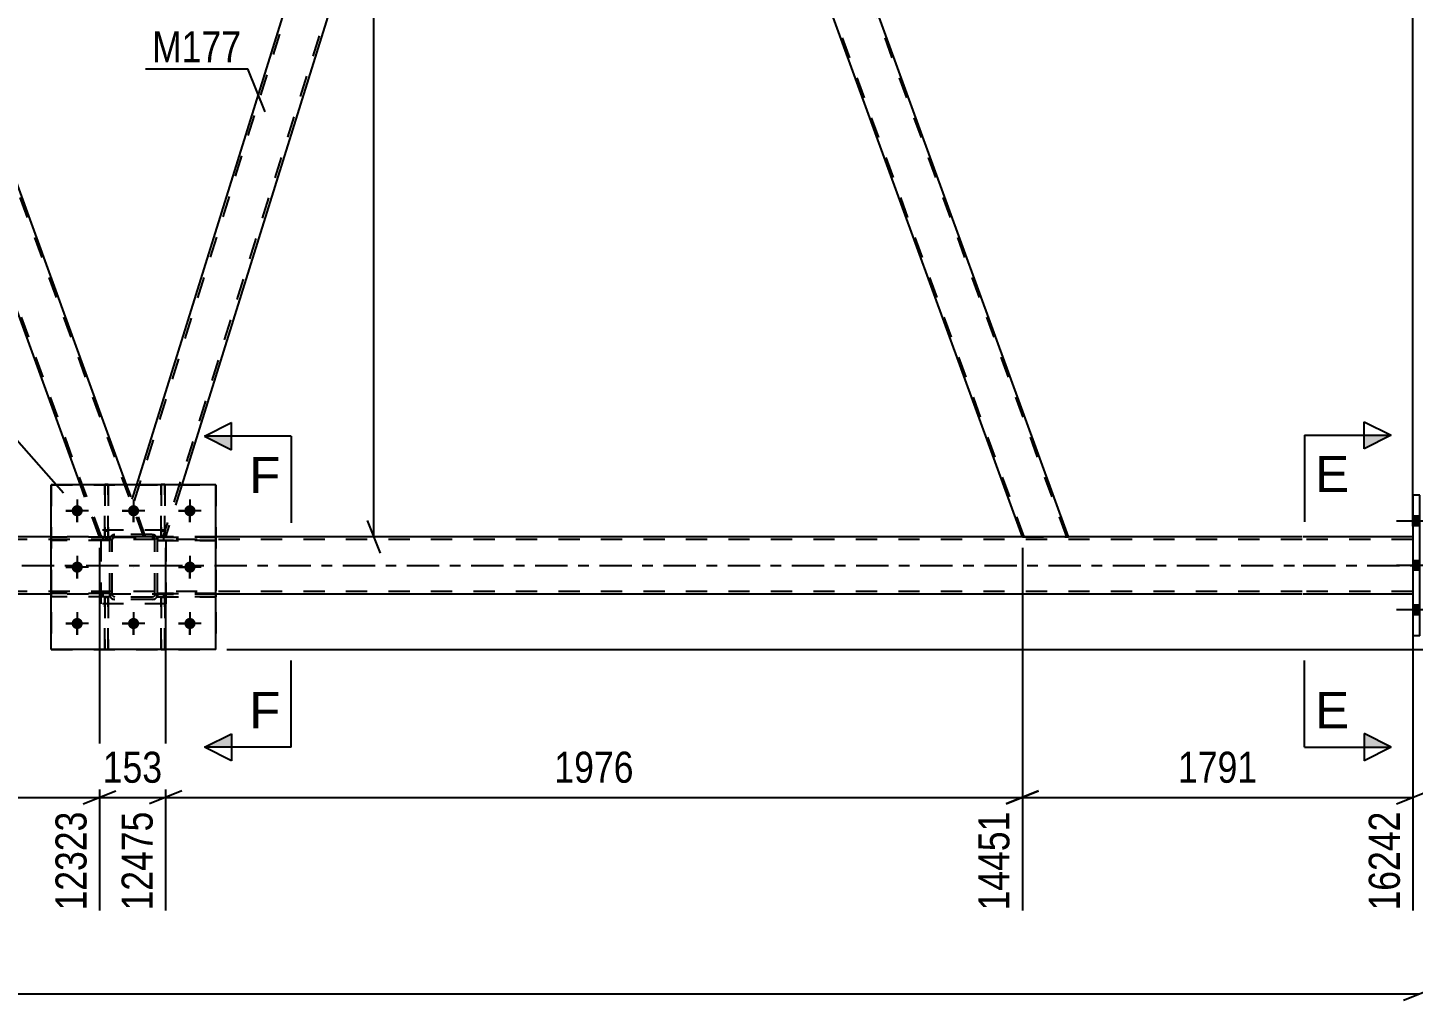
# Model space of a CAD drawing. Header units: millimetres. Extents: x -80 to 761, y -429 to 165.
# Drawn here: x 523.4 to 651.2, y -166 to -76.2 of the extents above; entities that cross this region are included whole.
import ezdxf

# ---------------------------------------------------------------- set-up
doc = ezdxf.new("R2010")
doc.units = ezdxf.units.MM
doc.linetypes.add('DXK_LINE_DOT2', pattern=[3.9198, 1.9599, -1.9599])
doc.linetypes.add('DXK_LINE_DOT3', pattern=[5.9187, 2.979, -0.9799, 0.9799, -0.9799])
doc.styles.add('Arial', font='ARIAL.TTF', dxfattribs={"height": 0.2})
doc.styles.add('Arial Narrow', font='ARIALN.TTF', dxfattribs={"height": 0.2})

# ---------------------------------------------------------------- blocks, each defined once
blk = doc.blocks.new('Part-814184913-3653 - 3452')
at = {"color": 7, "linetype": 'DXK_LINE_DOT2'}
for p, q in [((530.94, -123.24), (525.54, -123.24)), ((525.54, -123.24), (525.54, -123.56)), ((530.94, -123.56), (525.54, -123.56)), ((530.34, -123.56), (530.34, -123.24)), ((530.94, -123.56), (530.94, -123.24))]:
    blk.add_line(p, q, dxfattribs=at)
blk = doc.blocks.new('Part-814184913-3635 - 3452')
at = {"color": 7, "linetype": 'DXK_LINE_DOT2'}
for p, q in [((530.94, -128.44), (525.54, -128.44)), ((525.54, -128.76), (525.54, -128.44)), ((530.94, -128.76), (525.54, -128.76)), ((530.34, -128.76), (530.34, -128.44)), ((530.94, -128.44), (530.94, -128.76))]:
    blk.add_line(p, q, dxfattribs=at)
blk = doc.blocks.new('Part-814184913-3796 - 3452')
at = {"color": 7, "linetype": 'DXK_LINE_DOT2'}
for p, q in [((530.49, -133.6), (530.49, -128.77)), ((530.49, -128.77), (530.81, -128.77)), ((530.81, -128.77), (530.81, -133.6)), ((530.49, -129.37), (530.81, -129.37)), ((530.81, -133.6), (530.49, -133.6))]:
    blk.add_line(p, q, dxfattribs=at)
blk = doc.blocks.new('Part-814184913-3631 - 3452')
at = {"color": 7, "linetype": 'DXK_LINE_DOT2'}
for p, q in [((535.69, -118.4), (535.69, -123.25)), ((536.01, -118.4), (535.69, -118.4)), ((536.01, -123.25), (536.01, -118.4)), ((535.69, -122.65), (536.01, -122.65)), ((535.69, -123.25), (536.01, -123.25))]:
    blk.add_line(p, q, dxfattribs=at)
blk = doc.blocks.new('Part-814184913-3624 - 3452')
at = {"color": 7, "linetype": 'DXK_LINE_DOT2'}
for p, q in [((540.74, -128.44), (535.34, -128.44)), ((535.34, -128.44), (535.34, -128.76)), ((535.34, -128.76), (540.74, -128.76)), ((535.94, -128.76), (535.94, -128.44)), ((540.74, -128.76), (540.74, -128.44))]:
    blk.add_line(p, q, dxfattribs=at)
blk = doc.blocks.new('Part-814184913-3625 - 3452')
at = {"color": 7, "linetype": 'DXK_LINE_DOT2'}
for p, q in [((540.74, -123.24), (535.34, -123.24)), ((535.34, -123.24), (535.34, -123.56)), ((535.34, -123.56), (540.74, -123.56)), ((535.94, -123.56), (535.94, -123.24)), ((540.74, -123.56), (540.74, -123.24))]:
    blk.add_line(p, q, dxfattribs=at)
blk = doc.blocks.new('Part-814184913-3628 - 3452')
at = {"color": 7, "linetype": 'DXK_LINE_DOT2'}
for p, q in [((530.81, -128.77), (530.49, -128.77)), ((530.49, -128.77), (530.49, -133.6)), ((530.81, -133.6), (530.81, -128.77)), ((530.49, -129.37), (530.81, -129.37)), ((530.49, -133.6), (530.81, -133.6))]:
    blk.add_line(p, q, dxfattribs=at)
blk = doc.blocks.new('Part-814184913-3634 - 3452')
at = {"color": 7, "linetype": 'DXK_LINE_DOT2'}
for p, q in [((530.49, -118.4), (530.49, -123.25)), ((530.81, -118.4), (530.49, -118.4)), ((530.81, -123.25), (530.81, -118.4)), ((530.49, -122.65), (530.81, -122.65)), ((530.49, -123.25), (530.81, -123.25))]:
    blk.add_line(p, q, dxfattribs=at)
blk = doc.blocks.new('Part-814184913-3636 - 3452')
at = {"color": 7, "linetype": 'DXK_LINE_DOT2'}
for p, q in [((530.94, -123.24), (525.54, -123.24)), ((525.54, -123.56), (525.54, -123.24)), ((530.94, -123.56), (525.54, -123.56)), ((530.34, -123.56), (530.34, -123.24)), ((530.94, -123.24), (530.94, -123.56))]:
    blk.add_line(p, q, dxfattribs=at)
blk = doc.blocks.new('Bolt-814184913-3640 - 3452')
at = {"linetype": 'Continuous'}
for points in [[(651.15, -121.32), (651.15, -122.2), (651.79, -122.2), (651.79, -121.32)], [(651.15, -121.32), (651.15, -122.2), (651.79, -122.2), (651.79, -121.32)], [(651.15, -121.32), (651.15, -122.2), (651.79, -122.2), (651.79, -121.32)], [(651.15, -125.42), (651.15, -126.3), (651.79, -126.3), (651.79, -125.42)], [(651.15, -125.42), (651.15, -126.3), (651.79, -126.3), (651.79, -125.42)], [(651.15, -129.52), (651.15, -130.4), (651.79, -130.4), (651.79, -129.52)], [(651.15, -129.52), (651.15, -130.4), (651.79, -130.4), (651.79, -129.52)], [(651.15, -129.52), (651.15, -130.4), (651.79, -130.4), (651.79, -129.52)]]:
    blk.add_hatch(color=1, dxfattribs=at).paths.add_polyline_path(points)
at = {"color": 1, "linetype": 'Continuous'}
for p, q in [((651.79, -121.32), (651.15, -121.32)), ((651.79, -121.32), (651.15, -121.32)), ((651.79, -121.32), (651.15, -121.32)), ((652.95, -121.76), (649.63, -121.76)), ((652.95, -121.76), (649.63, -121.76)), ((652.95, -121.76), (649.63, -121.76)), ((651.79, -122.2), (651.15, -122.2)), ((651.79, -122.2), (651.15, -122.2)), ((651.79, -122.2), (651.15, -122.2)), ((652.95, -125.86), (649.63, -125.86)), ((652.95, -125.86), (649.63, -125.86)), ((651.79, -125.42), (651.15, -125.42)), ((651.79, -125.42), (651.15, -125.42)), ((651.79, -126.3), (651.15, -126.3)), ((651.79, -126.3), (651.15, -126.3)), ((652.95, -129.96), (649.63, -129.96)), ((652.95, -129.96), (649.63, -129.96)), ((652.95, -129.96), (649.63, -129.96)), ((651.79, -129.52), (651.15, -129.52)), ((651.79, -129.52), (651.15, -129.52)), ((651.79, -129.52), (651.15, -129.52)), ((651.79, -130.4), (651.15, -130.4)), ((651.79, -130.4), (651.15, -130.4)), ((651.79, -130.4), (651.15, -130.4))]:
    blk.add_line(p, q, dxfattribs=at)
blk = doc.blocks.new('Part-814184913-3641 - 3452')
at = {"color": 7, "linetype": 'DXK_LINE_DOT2'}
for p, q in [((535.34, -123.56), (535.34, -123.24)), ((535.34, -123.24), (540.74, -123.24)), ((540.74, -123.56), (535.34, -123.56)), ((535.94, -123.56), (535.94, -123.24)), ((540.74, -123.24), (540.74, -123.56))]:
    blk.add_line(p, q, dxfattribs=at)
blk = doc.blocks.new('Part-814184913-3646 - 3452')
at = {"color": 2, "linetype": 'Continuous'}
for p, q in [((540.74, -118.41), (525.54, -118.41)), ((525.54, -133.61), (525.54, -118.41)), ((540.74, -133.61), (540.74, -118.41)), ((540.74, -133.61), (525.54, -133.61))]:
    blk.add_line(p, q, dxfattribs=at)
blk = doc.blocks.new('Part-814184913-3647 - 3452')
at = {"color": 7, "linetype": 'DXK_LINE_DOT2'}
for p, q in [((525.54, -118.41), (540.74, -118.41)), ((525.54, -118.41), (525.54, -133.61)), ((540.74, -118.41), (540.74, -133.61)), ((525.54, -133.61), (540.74, -133.61))]:
    blk.add_line(p, q, dxfattribs=at)
blk = doc.blocks.new('Part-814184913-3648 - 3452')
at = {"color": 7, "linetype": 'DXK_LINE_DOT2'}
for p, q in [((535.34, -128.76), (535.34, -128.44)), ((535.34, -128.44), (540.74, -128.44)), ((540.74, -128.76), (535.34, -128.76)), ((535.94, -128.76), (535.94, -128.44)), ((540.74, -128.44), (540.74, -128.76))]:
    blk.add_line(p, q, dxfattribs=at)
blk = doc.blocks.new('Part-814184913-3668 - 3452')
at = {"color": 2, "linetype": 'Continuous'}
for p, q in [((490.13, -2), (485.88, -2)), ((532.5, -118.41), (490.13, -2)), ((528.24, -118.41), (487.4, -6.2))]:
    blk.add_line(p, q, dxfattribs=at)
at = {"color": 7, "linetype": 'DXK_LINE_DOT2'}
for p, q in [((485.88, -2), (487.4, -6.2)), ((530.17, -123.22), (486.05, -2)), ((534.08, -123.22), (489.96, -2)), ((530, -123.22), (528.24, -118.41)), ((534.25, -123.22), (532.5, -118.41)), ((534.25, -123.22), (530, -123.22))]:
    blk.add_line(p, q, dxfattribs=at)
blk = doc.blocks.new('Part-814184913-3683 - 3452')
at = {"color": 7, "linetype": 'DXK_LINE_DOT2'}
for p, q in [((569.94, -2), (533.12, -120.12)), ((572.42, -5.88), (535.85, -123.22)), ((572.56, -6.25), (572.54, -6.2)), ((572.56, -6.25), (572.54, -6.2)), ((533.41, -118.41), (532.99, -119.75)), ((537.6, -118.41), (536.1, -123.22)), ((534.25, -123.22), (532.99, -119.75)), ((536.1, -123.22), (534.25, -123.22))]:
    blk.add_line(p, q, dxfattribs=at)
at = {"color": 2, "linetype": 'Continuous'}
for p, q in [((569.69, -2), (533.41, -118.41)), ((571.01, -2), (569.69, -2)), ((572.54, -6.2), (571.01, -2)), ((572.56, -6.25), (537.6, -118.41))]:
    blk.add_line(p, q, dxfattribs=at)
blk = doc.blocks.new('Part-814184913-3693 - 3452')
at = {"color": 2, "linetype": 'Continuous'}
for p, q in [((575.27, -2), (571.01, -2)), ((619.39, -123.22), (575.27, -2)), ((615.13, -123.22), (572.54, -6.2))]:
    blk.add_line(p, q, dxfattribs=at)
at = {"color": 7, "linetype": 'DXK_LINE_DOT2'}
for p, q in [((571.01, -2), (572.54, -6.2)), ((615.3, -123.22), (571.18, -2)), ((619.22, -123.22), (575.1, -2)), ((615.13, -123.22), (619.39, -123.22))]:
    blk.add_line(p, q, dxfattribs=at)
blk = doc.blocks.new('Part-814184913-3713 - 3452')
at = {"color": 2, "linetype": 'Continuous'}
for p, q in [((651.79, -119.36), (651.15, -119.36)), ((651.15, -119.36), (651.15, -132.36)), ((651.79, -132.36), (651.79, -119.36)), ((651.79, -132.36), (651.15, -132.36))]:
    blk.add_line(p, q, dxfattribs=at)
blk = doc.blocks.new('Part-814184913-3715 - 3452')
at = {"color": 7, "linetype": 'DXK_LINE_DOT2'}
for p, q in [((536.14, -122.6), (530.14, -122.6)), ((530.14, -129.4), (530.14, -122.6)), ((536.14, -129.4), (536.14, -122.6)), ((536.14, -129.4), (530.14, -129.4))]:
    blk.add_line(p, q, dxfattribs=at)
blk = doc.blocks.new('Part-814184913-3716 - 3452')
at = {"color": 7, "linetype": 'DXK_LINE_DOT2'}
for p, q in [((536.14, -122.6), (530.14, -122.6)), ((530.14, -129.4), (530.14, -122.6)), ((536.14, -129.4), (536.14, -122.6)), ((536.14, -129.4), (530.14, -129.4))]:
    blk.add_line(p, q, dxfattribs=at)
blk = doc.blocks.new('Part-814184913-3717 - 3452')
at = {"color": 7, "linetype": 'DXK_LINE_DOT2'}
for p, q in [((530.94, -123.49), (530.97, -123.3)), ((530.97, -123.3), (530.94, -123.49)), ((530.94, -128.53), (530.94, -123.49)), ((531.18, -123.49), (531.19, -123.39)), ((531.18, -128.53), (531.18, -123.49)), ((531.19, -123.39), (531.25, -123.32)), ((531.23, -123.04), (531.42, -123.01)), ((531.42, -123.01), (531.23, -123.04)), ((531.25, -123.32), (531.32, -123.26)), ((531.32, -123.26), (531.42, -123.25)), ((534.86, -123.01), (531.42, -123.01)), ((531.42, -123.25), (534.86, -123.25)), ((534.86, -123.01), (535.04, -123.04)), ((535.04, -123.04), (534.86, -123.01)), ((534.86, -123.25), (534.95, -123.26)), ((534.95, -123.26), (535.03, -123.32)), ((535.03, -123.32), (535.08, -123.39)), ((535.08, -123.39), (535.1, -123.49)), ((535.1, -128.53), (535.1, -123.49)), ((535.3, -123.3), (535.34, -123.49)), ((535.34, -123.49), (535.3, -123.3)), ((535.34, -128.53), (535.34, -123.49)), ((530.97, -128.71), (530.94, -128.53)), ((530.94, -128.53), (530.97, -128.71)), ((531.19, -128.62), (531.18, -128.53)), ((531.25, -128.69), (531.19, -128.62)), ((531.42, -129.01), (531.23, -128.97)), ((531.23, -128.97), (531.42, -129.01)), ((531.32, -128.75), (531.25, -128.69)), ((531.42, -128.77), (531.32, -128.75)), ((534.86, -128.77), (531.42, -128.77)), ((534.86, -129.01), (531.42, -129.01)), ((534.95, -128.75), (534.86, -128.77)), ((535.04, -128.97), (534.86, -129.01)), ((534.86, -129.01), (535.04, -128.97)), ((535.03, -128.69), (534.95, -128.75)), ((535.08, -128.62), (535.03, -128.69)), ((535.1, -128.53), (535.08, -128.62)), ((535.34, -128.53), (535.3, -128.71)), ((535.3, -128.71), (535.34, -128.53))]:
    blk.add_line(p, q, dxfattribs=at)
at = {"color": 7, "linetype": 'DXK_LINE_DOT3'}
blk.add_line((533.14, -126.01), (533.14, -126.01), dxfattribs=at)
at = {"color": 7, "linetype": 'DXK_LINE_DOT2'}
for centre, start, end in [((531.42, -123.49), 112.5, 157.5), ((531.42, -123.49), 112.5, 157.5), ((534.86, -123.49), 22.5, 67.5), ((534.86, -123.49), 22.5, 67.5), ((531.42, -128.53), 202.5, 247.5), ((531.42, -128.53), 202.5, 247.5), ((534.86, -128.53), 292.5, 337.5), ((534.86, -128.53), 292.5, 337.5)]:
    blk.add_arc(centre, 0.48, start, end, dxfattribs=at)
blk = doc.blocks.new('Part-814184913-3723 - 3452')
at = {"color": 7, "linetype": 'DXK_LINE_DOT2'}
for p, q in [((640.93, -123.46), (37.91, -123.46)), ((540.74, -123.22), (525.54, -123.22)), ((651.15, -123.46), (641.03, -123.46)), ((651.15, -123.22), (651.15, -128.5)), ((640.93, -128.26), (37.12, -128.26)), ((540.74, -128.5), (525.54, -128.5)), ((651.15, -128.26), (641.03, -128.26))]:
    blk.add_line(p, q, dxfattribs=at)
at = {"color": 2, "linetype": 'Continuous'}
for p, q in [((525.54, -123.22), (370.47, -123.22)), ((640.93, -123.22), (540.74, -123.22)), ((651.15, -123.22), (641.03, -123.22)), ((525.54, -128.5), (370.47, -128.5)), ((640.93, -128.5), (540.74, -128.5)), ((651.15, -128.5), (641.03, -128.5))]:
    blk.add_line(p, q, dxfattribs=at)
at = {"color": 7, "linetype": 'DXK_LINE_DOT3'}
for p, q in [((37.51, -125.86), (640.93, -125.86)), ((641.03, -125.86), (651.15, -125.86))]:
    blk.add_line(p, q, dxfattribs=at)
blk = doc.blocks.new('Part-814184913-3753 - 3452')
at = {"color": 7, "linetype": 'DXK_LINE_DOT2'}
for p, q in [((530.94, -128.44), (525.54, -128.44)), ((525.54, -128.44), (525.54, -128.76)), ((530.94, -128.76), (525.54, -128.76)), ((530.34, -128.76), (530.34, -128.44)), ((530.94, -128.76), (530.94, -128.44))]:
    blk.add_line(p, q, dxfattribs=at)
blk = doc.blocks.new('Part-814184913-3775 - 3452')
at = {"color": 7, "linetype": 'DXK_LINE_DOT2'}
for p, q in [((530.94, -123.49), (530.97, -123.3)), ((530.97, -123.3), (530.94, -123.49)), ((530.94, -128.53), (530.94, -123.49)), ((531.18, -123.49), (531.19, -123.39)), ((531.18, -128.53), (531.18, -123.49)), ((531.19, -123.39), (531.25, -123.32)), ((531.23, -123.04), (531.42, -123.01)), ((531.42, -123.01), (531.23, -123.04)), ((531.25, -123.32), (531.32, -123.26)), ((531.32, -123.26), (531.42, -123.25)), ((534.86, -123.01), (531.42, -123.01)), ((531.42, -123.25), (534.86, -123.25)), ((534.86, -123.01), (535.04, -123.04)), ((535.04, -123.04), (534.86, -123.01)), ((534.86, -123.25), (534.95, -123.26)), ((534.95, -123.26), (535.03, -123.32)), ((535.03, -123.32), (535.08, -123.39)), ((535.08, -123.39), (535.1, -123.49)), ((535.1, -128.53), (535.1, -123.49)), ((535.3, -123.3), (535.34, -123.49)), ((535.34, -123.49), (535.3, -123.3)), ((535.34, -128.53), (535.34, -123.49)), ((530.97, -128.71), (530.94, -128.53)), ((530.94, -128.53), (530.97, -128.71)), ((531.19, -128.62), (531.18, -128.53)), ((531.25, -128.69), (531.19, -128.62)), ((531.42, -129.01), (531.23, -128.97)), ((531.23, -128.97), (531.42, -129.01)), ((531.32, -128.75), (531.25, -128.69)), ((531.42, -128.77), (531.32, -128.75)), ((534.86, -128.77), (531.42, -128.77)), ((534.86, -129.01), (531.42, -129.01)), ((534.95, -128.75), (534.86, -128.77)), ((535.04, -128.97), (534.86, -129.01)), ((534.86, -129.01), (535.04, -128.97)), ((535.03, -128.69), (534.95, -128.75)), ((535.08, -128.62), (535.03, -128.69)), ((535.1, -128.53), (535.08, -128.62)), ((535.34, -128.53), (535.3, -128.71)), ((535.3, -128.71), (535.34, -128.53))]:
    blk.add_line(p, q, dxfattribs=at)
at = {"color": 7, "linetype": 'DXK_LINE_DOT3'}
blk.add_line((533.14, -126.01), (533.14, -126.01), dxfattribs=at)
at = {"color": 7, "linetype": 'DXK_LINE_DOT2'}
for centre, start, end in [((531.42, -123.49), 112.5, 157.5), ((531.42, -123.49), 112.5, 157.5), ((534.86, -123.49), 22.5, 67.5), ((534.86, -123.49), 22.5, 67.5), ((531.42, -128.53), 202.5, 247.5), ((531.42, -128.53), 202.5, 247.5), ((534.86, -128.53), 292.5, 337.5), ((534.86, -128.53), 292.5, 337.5)]:
    blk.add_arc(centre, 0.48, start, end, dxfattribs=at)
blk = doc.blocks.new('Part-814184913-3790 - 3452')
at = {"color": 7, "linetype": 'DXK_LINE_DOT2'}
for p, q in [((530.49, -123.25), (530.49, -118.4)), ((530.49, -118.4), (530.81, -118.4)), ((530.81, -118.4), (530.81, -123.25)), ((530.49, -122.65), (530.81, -122.65)), ((530.81, -123.25), (530.49, -123.25))]:
    blk.add_line(p, q, dxfattribs=at)
blk = doc.blocks.new('Part-814184913-3793 - 3452')
at = {"color": 7, "linetype": 'DXK_LINE_DOT2'}
for p, q in [((535.69, -123.25), (535.69, -118.4)), ((535.69, -118.4), (536.01, -118.4)), ((536.01, -118.4), (536.01, -123.25)), ((535.69, -122.65), (536.01, -122.65)), ((536.01, -123.25), (535.69, -123.25))]:
    blk.add_line(p, q, dxfattribs=at)
blk = doc.blocks.new('Part-814184913-3799 - 3452')
at = {"color": 7, "linetype": 'DXK_LINE_DOT2'}
for p, q in [((535.69, -133.6), (535.69, -128.77)), ((535.69, -128.77), (536.01, -128.77)), ((536.01, -128.77), (536.01, -133.6)), ((535.69, -129.37), (536.01, -129.37)), ((536.01, -133.6), (535.69, -133.6))]:
    blk.add_line(p, q, dxfattribs=at)
blk = doc.blocks.new('Part-814184913-3819 - 3452')
at = {"color": 7, "linetype": 'DXK_LINE_DOT2'}
for p, q in [((536.01, -128.77), (535.69, -128.77)), ((535.69, -128.77), (535.69, -133.6)), ((536.01, -133.6), (536.01, -128.77)), ((535.69, -129.37), (536.01, -129.37)), ((535.69, -133.6), (536.01, -133.6))]:
    blk.add_line(p, q, dxfattribs=at)
blk = doc.blocks.new('Bolt-814184913-3820 - 3452')
at = {"linetype": 'Continuous'}
for points in [[(528.46, -120.81, -1), (527.42, -120.81, -1)], [(533.66, -120.81, -1), (532.62, -120.81, -1)], [(538.86, -120.81, -1), (537.82, -120.81, -1)], [(528.46, -126.01, -1), (527.42, -126.01, -1)], [(538.86, -126.01, -1), (537.82, -126.01, -1)], [(528.46, -131.21, -1), (527.42, -131.21, -1)], [(533.66, -131.21, -1), (532.62, -131.21, -1)], [(538.86, -131.21, -1), (537.82, -131.21, -1)]]:
    blk.add_hatch(color=1, dxfattribs=at).paths.add_polyline_path(points)
at = {"color": 1, "linetype": 'Continuous'}
for p, q in [((527.94, -119.77), (527.94, -121.85)), ((533.14, -119.77), (533.14, -121.85)), ((538.34, -119.77), (538.34, -121.85)), ((528.98, -120.81), (526.9, -120.81)), ((534.18, -120.81), (532.1, -120.81)), ((539.38, -120.81), (537.3, -120.81)), ((527.94, -124.97), (527.94, -127.05)), ((538.34, -124.97), (538.34, -127.05)), ((528.98, -126.01), (526.9, -126.01)), ((539.38, -126.01), (537.3, -126.01)), ((527.94, -130.17), (527.94, -132.25)), ((533.14, -130.17), (533.14, -132.25)), ((538.34, -130.17), (538.34, -132.25)), ((528.98, -131.21), (526.9, -131.21)), ((534.18, -131.21), (532.1, -131.21)), ((539.38, -131.21), (537.3, -131.21))]:
    blk.add_line(p, q, dxfattribs=at)
blk = doc.blocks.new('Bolt-814184913-3821 - 3452')
at = {"color": 1, "linetype": 'Continuous'}
for p, q in [((527.94, -119.77), (527.94, -120.46)), ((533.14, -119.77), (533.14, -120.46)), ((538.34, -119.77), (538.34, -120.46)), ((526.9, -120.81), (527.59, -120.81)), ((527.94, -121.85), (527.94, -121.15)), ((528.98, -120.81), (528.28, -120.81)), ((532.1, -120.81), (532.79, -120.81)), ((533.14, -121.85), (533.14, -121.15)), ((534.18, -120.81), (533.48, -120.81)), ((537.3, -120.81), (537.99, -120.81)), ((538.34, -121.85), (538.34, -121.15)), ((539.38, -120.81), (538.68, -120.81)), ((527.94, -124.97), (527.94, -125.66)), ((538.34, -124.97), (538.34, -125.66)), ((526.9, -126.01), (527.59, -126.01)), ((527.94, -127.05), (527.94, -126.35)), ((528.98, -126.01), (528.28, -126.01)), ((537.3, -126.01), (537.99, -126.01)), ((538.34, -127.05), (538.34, -126.35)), ((539.38, -126.01), (538.68, -126.01)), ((527.94, -130.17), (527.94, -130.86)), ((533.14, -130.17), (533.14, -130.86)), ((538.34, -130.17), (538.34, -130.86)), ((526.9, -131.21), (527.59, -131.21)), ((527.94, -132.25), (527.94, -131.55)), ((528.98, -131.21), (528.28, -131.21)), ((532.1, -131.21), (532.79, -131.21)), ((533.14, -132.25), (533.14, -131.55)), ((534.18, -131.21), (533.48, -131.21)), ((537.3, -131.21), (537.99, -131.21)), ((538.34, -132.25), (538.34, -131.55)), ((539.38, -131.21), (538.68, -131.21))]:
    blk.add_line(p, q, dxfattribs=at)
blk = doc.blocks.new('StraightDimension-814184913-4886 - 3452')
at = {"color": 7, "linetype": 'Continuous'}
for p, q in [((669.16, -1.5), (667.96, 1.5)), ((631.17, 0), (670.96, 0)), ((668.56, -125.86), (668.56, 0)), ((667.96, -124.36), (669.16, -127.36)), ((652.79, -125.86), (670.96, -125.86))]:
    blk.add_line(p, q, dxfattribs=at)
at = {"color": 0}
blk.add_wipeout([(667.81, -58.67), (663.61, -58.67), (663.61, -67.19), (667.81, -67.19)], dxfattribs=at)
at = {"color": 3, "style": 'Arial Narrow'}
blk.add_text('3147', height=2.863, rotation=90.0002, dxfattribs=at).set_placement((667.21, -66.59))
blk = doc.blocks.new('StraightDimension-814184913-4540 - 3452')
at = {"color": 7, "linetype": 'Continuous'}
for p, q in [((650.29, -165.97), (653.29, -164.77)), ((-0.64, -165.37), (651.79, -165.37))]:
    blk.add_line(p, q, dxfattribs=at)
blk = doc.blocks.new('StraightDimension-814184913-17698 - 3452')
at = {"color": 7, "linetype": 'Continuous'}
for p, q in [((450.96, -124.22), (450.96, -157.69)), ((530, -124.22), (530, -157.69)), ((452.46, -146.65), (449.46, -147.85)), ((528.5, -147.85), (531.5, -146.65)), ((450.96, -147.25), (530, -147.25))]:
    blk.add_line(p, q, dxfattribs=at)
at = {"color": 0}
blk.add_wipeout([(494.74, -146.5), (494.74, -142.3), (486.22, -142.3), (486.22, -146.5)], dxfattribs=at)
at = {"color": 3, "style": 'Arial Narrow'}
blk.add_text('1976', height=2.863, dxfattribs=at).set_placement((486.82, -145.9))
at = {"color": 0, "linetype": 'Continuous'}
blk.add_wipeout([(529.4, -147.95), (525.2, -147.95), (525.2, -158.29), (529.4, -158.29)], dxfattribs=at)
at = {"color": 3, "linetype": 'Continuous', "style": 'Arial Narrow'}
blk.add_text('12323', height=2.863, rotation=90.0002, dxfattribs=at).set_placement((528.8, -157.69))
blk = doc.blocks.new('StraightDimension-814184913-17695 - 3452')
at = {"color": 7, "linetype": 'Continuous'}
for p, q in [((615.13, -124.22), (615.13, -157.69)), ((651.15, -129.5), (651.15, -157.69)), ((616.63, -146.65), (613.63, -147.85)), ((649.65, -147.85), (652.65, -146.65)), ((615.13, -147.25), (651.15, -147.25))]:
    blk.add_line(p, q, dxfattribs=at)
at = {"color": 0}
blk.add_wipeout([(637.4, -146.5), (637.4, -142.3), (628.89, -142.3), (628.89, -146.5)], dxfattribs=at)
at = {"color": 3, "style": 'Arial Narrow'}
blk.add_text('1791', height=2.863, dxfattribs=at).set_placement((629.49, -145.9))
at = {"color": 0, "linetype": 'Continuous'}
blk.add_wipeout([(650.55, -147.95), (646.35, -147.95), (646.35, -158.29), (650.55, -158.29)], dxfattribs=at)
at = {"color": 3, "linetype": 'Continuous', "style": 'Arial Narrow'}
blk.add_text('16242', height=2.863, rotation=90.0002, dxfattribs=at).set_placement((649.95, -157.69))
blk = doc.blocks.new('StraightDimension-814184913-4529 - 3452')
at = {"color": 7, "linetype": 'Continuous'}
for p, q in [((629.53, -3), (629.53, -72.81)), ((651.15, -122.22), (651.15, -67.56)), ((631.03, -69.81), (628.03, -71.01)), ((649.65, -71.01), (652.65, -69.81)), ((629.53, -70.41), (651.15, -70.41))]:
    blk.add_line(p, q, dxfattribs=at)
at = {"color": 0}
blk.add_wipeout([(644.6, -69.66), (644.6, -65.46), (636.09, -65.46), (636.09, -69.66)], dxfattribs=at)
at = {"color": 3, "style": 'Arial Narrow'}
blk.add_text('1431', height=2.863, dxfattribs=at).set_placement((636.69, -69.06))
blk = doc.blocks.new('StraightDimension-814184913-5148 - 3452')
at = {"color": 7, "linetype": 'Continuous'}
for p, q in [((555.89, -3.5), (554.69, -0.5)), ((592.24, -2), (552.44, -2)), ((555.29, -123.22), (555.29, -2)), ((554.69, -121.72), (555.89, -124.72)), ((591.37, -123.22), (552.44, -123.22))]:
    blk.add_line(p, q, dxfattribs=at)
at = {"color": 0}
blk.add_wipeout([(554.54, -58.35), (550.34, -58.35), (550.34, -66.87), (554.54, -66.87)], dxfattribs=at)
at = {"color": 3, "style": 'Arial Narrow'}
blk.add_text('3031', height=2.863, rotation=90.0002, dxfattribs=at).set_placement((553.94, -66.27))
blk = doc.blocks.new('StraightDimension-814184913-17453 - 3452')
at = {"color": 7, "linetype": 'Continuous'}
blk.add_line((541.74, -133.61), (680.06, -133.61), dxfattribs=at)
blk = doc.blocks.new('StraightDimension-814184913-17696 - 3452')
at = {"color": 7, "linetype": 'Continuous'}
for p, q in [((536.1, -124.22), (536.1, -157.69)), ((615.13, -124.22), (615.13, -157.69)), ((537.6, -146.65), (534.6, -147.85)), ((613.63, -147.85), (616.63, -146.65)), ((536.1, -147.25), (615.13, -147.25))]:
    blk.add_line(p, q, dxfattribs=at)
at = {"color": 0}
blk.add_wipeout([(579.87, -146.5), (579.87, -142.3), (571.36, -142.3), (571.36, -146.5)], dxfattribs=at)
at = {"color": 3, "style": 'Arial Narrow'}
blk.add_text('1976', height=2.863, dxfattribs=at).set_placement((571.96, -145.9))
at = {"color": 0, "linetype": 'Continuous'}
blk.add_wipeout([(614.53, -147.95), (610.33, -147.95), (610.33, -158.29), (614.53, -158.29)], dxfattribs=at)
at = {"color": 3, "linetype": 'Continuous', "style": 'Arial Narrow'}
blk.add_text('14451', height=2.863, rotation=90.0002, dxfattribs=at).set_placement((613.93, -157.69))
blk = doc.blocks.new('StraightDimension-814184913-17697 - 3452')
at = {"color": 7, "linetype": 'Continuous'}
for p, q in [((530, -124.22), (530, -157.69)), ((536.1, -124.22), (536.1, -157.69)), ((528.5, -147.85), (531.5, -146.65)), ((537.6, -146.65), (534.6, -147.85)), ((530, -147.25), (536.1, -147.25))]:
    blk.add_line(p, q, dxfattribs=at)
at = {"color": 0}
blk.add_wipeout([(536.39, -146.5), (536.39, -142.3), (529.7, -142.3), (529.7, -146.5)], dxfattribs=at)
at = {"color": 0, "linetype": 'Continuous'}
blk.add_wipeout([(535.5, -147.95), (531.3, -147.95), (531.3, -158.29), (535.5, -158.29)], dxfattribs=at)
at = {"color": 3, "style": 'Arial Narrow'}
blk.add_text('153', height=2.863, dxfattribs=at).set_placement((530.3, -145.9))
at = {"color": 3, "linetype": 'Continuous', "style": 'Arial Narrow'}
blk.add_text('12475', height=2.863, rotation=90.0002, dxfattribs=at).set_placement((534.9, -157.69))
blk = doc.blocks.new('Mark-814184913-3642 - 3452')
at = {"color": 0}
blk.add_wipeout([(521.74, -113.66), (521.74, -110.66), (513.7, -110.66), (513.7, -113.66)], dxfattribs=at)
blk.add_wipeout([(521.74, -113.66), (521.74, -110.66), (513.7, -110.66), (513.7, -113.66)], dxfattribs=at)
at = {"color": 30, "linetype": 'Continuous'}
for p in [(513.1, -114.26), (526.69, -119.2)]:
    blk.add_line(p, (522.34, -114.26), dxfattribs=at)
at = {"color": 3, "style": 'Arial Narrow'}
blk.add_text('SP20', height=2.863, dxfattribs=at).set_placement((513.7, -113.66))
blk = doc.blocks.new('Mark-814184913-3679 - 3452')
at = {"color": 0}
blk.add_wipeout([(543.08, -79.43), (543.08, -76.43), (534.85, -76.43), (534.85, -79.43)], dxfattribs=at)
blk.add_wipeout([(543.08, -79.43), (543.08, -76.43), (534.85, -76.43), (534.85, -79.43)], dxfattribs=at)
at = {"color": 30, "linetype": 'Continuous'}
for p in [(534.25, -80.03), (545.29, -84)]:
    blk.add_line(p, (543.68, -80.03), dxfattribs=at)
at = {"color": 3, "style": 'Arial Narrow'}
blk.add_text('M177', height=2.863, dxfattribs=at).set_placement((534.85, -79.43))
blk = doc.blocks.new('SectionMark-814184913-5195 - 3452')
at = {"linetype": 'Continuous'}
for points in [[(542.17, -113.93), (542.17, -115.18), (539.67, -113.93)], [(542.17, -141.38), (542.17, -142.63), (539.67, -142.63)]]:
    blk.add_hatch(color=6, dxfattribs=at).paths.add_polyline_path(points)
at = {"color": 6, "linetype": 'Continuous'}
for p, q in [((539.67, -113.93), (542.17, -112.68)), ((542.17, -115.18), (542.17, -112.68)), ((547.67, -113.93), (539.67, -113.93)), ((539.67, -113.93), (542.17, -115.18)), ((547.67, -113.93), (547.67, -121.93)), ((547.67, -142.63), (547.67, -134.63)), ((539.67, -142.63), (542.17, -141.38)), ((542.17, -141.38), (542.17, -143.88)), ((547.67, -142.63), (539.67, -142.63)), ((542.17, -143.88), (539.67, -142.63))]:
    blk.add_line(p, q, dxfattribs=at)
at = {"color": 0, "linetype": 'Continuous'}
for points in [[(546.67, -119.18), (546.67, -115.68), (543.82, -115.68), (543.82, -119.18)], [(546.67, -140.88), (546.67, -137.38), (543.82, -137.38), (543.82, -140.88)]]:
    blk.add_wipeout(points, dxfattribs=at)
at = {"color": 3, "linetype": 'Continuous', "style": 'Arial'}
for p in [(543.82, -119.18), (543.82, -140.88)]:
    blk.add_text('F', height=3.34, dxfattribs=at).set_placement(p)
blk = doc.blocks.new('SectionMark-814184913-18800 - 3452')
at = {"linetype": 'Continuous'}
for points in [[(646.65, -115.09), (646.65, -113.84), (649.15, -113.84)], [(646.65, -142.62), (646.65, -141.37), (649.15, -142.62)]]:
    blk.add_hatch(color=6, dxfattribs=at).paths.add_polyline_path(points)
at = {"color": 6, "linetype": 'Continuous'}
for p, q in [((646.65, -115.09), (646.65, -112.59)), ((646.65, -112.59), (649.15, -113.84)), ((641.15, -113.84), (641.15, -121.84)), ((641.15, -113.84), (649.15, -113.84)), ((649.15, -113.84), (646.65, -115.09)), ((641.15, -142.62), (641.15, -134.62)), ((649.15, -142.62), (646.65, -141.37)), ((646.65, -141.37), (646.65, -143.87)), ((641.15, -142.62), (649.15, -142.62)), ((649.15, -142.62), (646.65, -143.87))]:
    blk.add_line(p, q, dxfattribs=at)
at = {"color": 0, "linetype": 'Continuous'}
for points in [[(645.27, -119.09), (645.27, -115.59), (642.15, -115.59), (642.15, -119.09)], [(645.27, -140.87), (645.27, -137.37), (642.15, -137.37), (642.15, -140.87)]]:
    blk.add_wipeout(points, dxfattribs=at)
at = {"color": 3, "linetype": 'Continuous', "style": 'Arial'}
for p in [(642.15, -119.09), (642.15, -140.87)]:
    blk.add_text('E', height=3.34, dxfattribs=at).set_placement(p)

msp = doc.modelspace()

# ---------------------------------------------------------------- block references
for name in ['Part-814184913-3668 - 3452', 'Part-814184913-3683 - 3452', 'Part-814184913-3693 - 3452', 'Part-814184913-3646 - 3452', 'Part-814184913-3647 - 3452', 'Part-814184913-3634 - 3452', 'Part-814184913-3790 - 3452', 'Part-814184913-3631 - 3452', 'Part-814184913-3793 - 3452', 'Bolt-814184913-3820 - 3452', 'Bolt-814184913-3821 - 3452', 'Part-814184913-3713 - 3452', 'Bolt-814184913-3640 - 3452', 'Part-814184913-3715 - 3452', 'Part-814184913-3716 - 3452', 'Part-814184913-3723 - 3452', 'Part-814184913-3653 - 3452', 'Part-814184913-3636 - 3452', 'Part-814184913-3717 - 3452', 'Part-814184913-3775 - 3452', 'Part-814184913-3625 - 3452', 'Part-814184913-3641 - 3452', 'Part-814184913-3635 - 3452', 'Part-814184913-3753 - 3452', 'Part-814184913-3796 - 3452', 'Part-814184913-3628 - 3452', 'Part-814184913-3624 - 3452', 'Part-814184913-3648 - 3452', 'Part-814184913-3799 - 3452', 'Part-814184913-3819 - 3452']:
    msp.add_blockref(name, (0, 0))

# ---------------------------------------------------------------- next in the draw order: block references
msp.add_blockref('StraightDimension-814184913-4886 - 3452', (0, 0))

# ---------------------------------------------------------------- next in the draw order: block references
msp.add_blockref('StraightDimension-814184913-4540 - 3452', (0, 0))

# ---------------------------------------------------------------- next in the draw order: block references
for name in ['StraightDimension-814184913-5148 - 3452', 'StraightDimension-814184913-4529 - 3452', 'Mark-814184913-3642 - 3452', 'StraightDimension-814184913-17698 - 3452', 'StraightDimension-814184913-17695 - 3452']:
    msp.add_blockref(name, (0, 0))

# ---------------------------------------------------------------- next in the draw order: block references
msp.add_blockref('StraightDimension-814184913-17453 - 3452', (0, 0))

# ---------------------------------------------------------------- next in the draw order: block references
for name in ['Mark-814184913-3679 - 3452', 'SectionMark-814184913-18800 - 3452', 'StraightDimension-814184913-17696 - 3452']:
    msp.add_blockref(name, (0, 0))

# ---------------------------------------------------------------- next in the draw order: block references
for name in ['SectionMark-814184913-5195 - 3452', 'StraightDimension-814184913-17697 - 3452']:
    msp.add_blockref(name, (0, 0))

doc.saveas('drawing.dxf')
